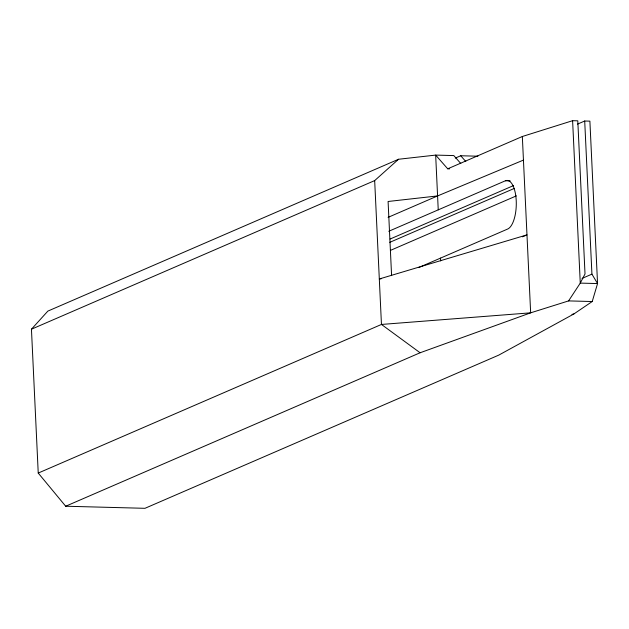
<?xml version="1.0" encoding="UTF-8"?>
<svg xmlns="http://www.w3.org/2000/svg" width="629" height="629" viewBox="0 0 629 629"><rect width="100%" height="100%" fill="white"/><g stroke="black" fill="none" stroke-linecap="round" stroke-linejoin="round"><path stroke-width="0.94" d="M460.79 163.516L453.808 155.575L435.661 155.096L398.542 159.255L47.859 311.103L31.45 329.211L38.235 473.063L65.691 506.227L144.977 508.311L498.734 355.133L573.86 313.973L592.227 301.527L597.55 283.561L589.892 121.145L584.703 121.012L577.54 124.11M65.691 506.227L420.101 352.767L530.656 312.833L568.577 300.906L580.268 283.105L585.017 273.961L577.792 120.823L572.61 120.689L522.337 136.501L447.722 168.808L435.661 155.096L438.24 209.85M31.45 329.211L374.672 180.594L398.542 159.255M455.317 158.091L460.719 155.756L477.914 156.204M388.085 217.367L437.58 195.933L523.454 160.088M388.738 231.283L505.394 180.775L510.166 180.9M390.09 239.036L513.618 185.547M389.791 242.338L514.223 188.464M390.546 250.35L516.37 195.871M418.914 267.467L507.666 229.035A24.5 9.75 -88.5 0 0 516.228 200.706A24.5 9.75 -88.5 0 0 505.394 180.775M522.51 236.811L526.976 234.876L379.311 278.969L381.213 278.757M38.235 473.063L381.457 324.446L530.656 312.833L522.337 136.501M582.029 278.427L591.928 274.142L584.703 121.012M571.958 314.39L573.86 313.973M437.58 195.933L388.093 201.484L391.592 275.636M447.722 168.808L449.633 168.863M568.577 300.906L592.227 301.527M420.101 352.767L381.457 324.446L374.672 180.594M460.719 155.756L465.798 161.527M591.928 274.142L597.55 283.561L580.268 283.105L572.61 120.689M440.512 258.11L440.646 260.893"/></g></svg>
